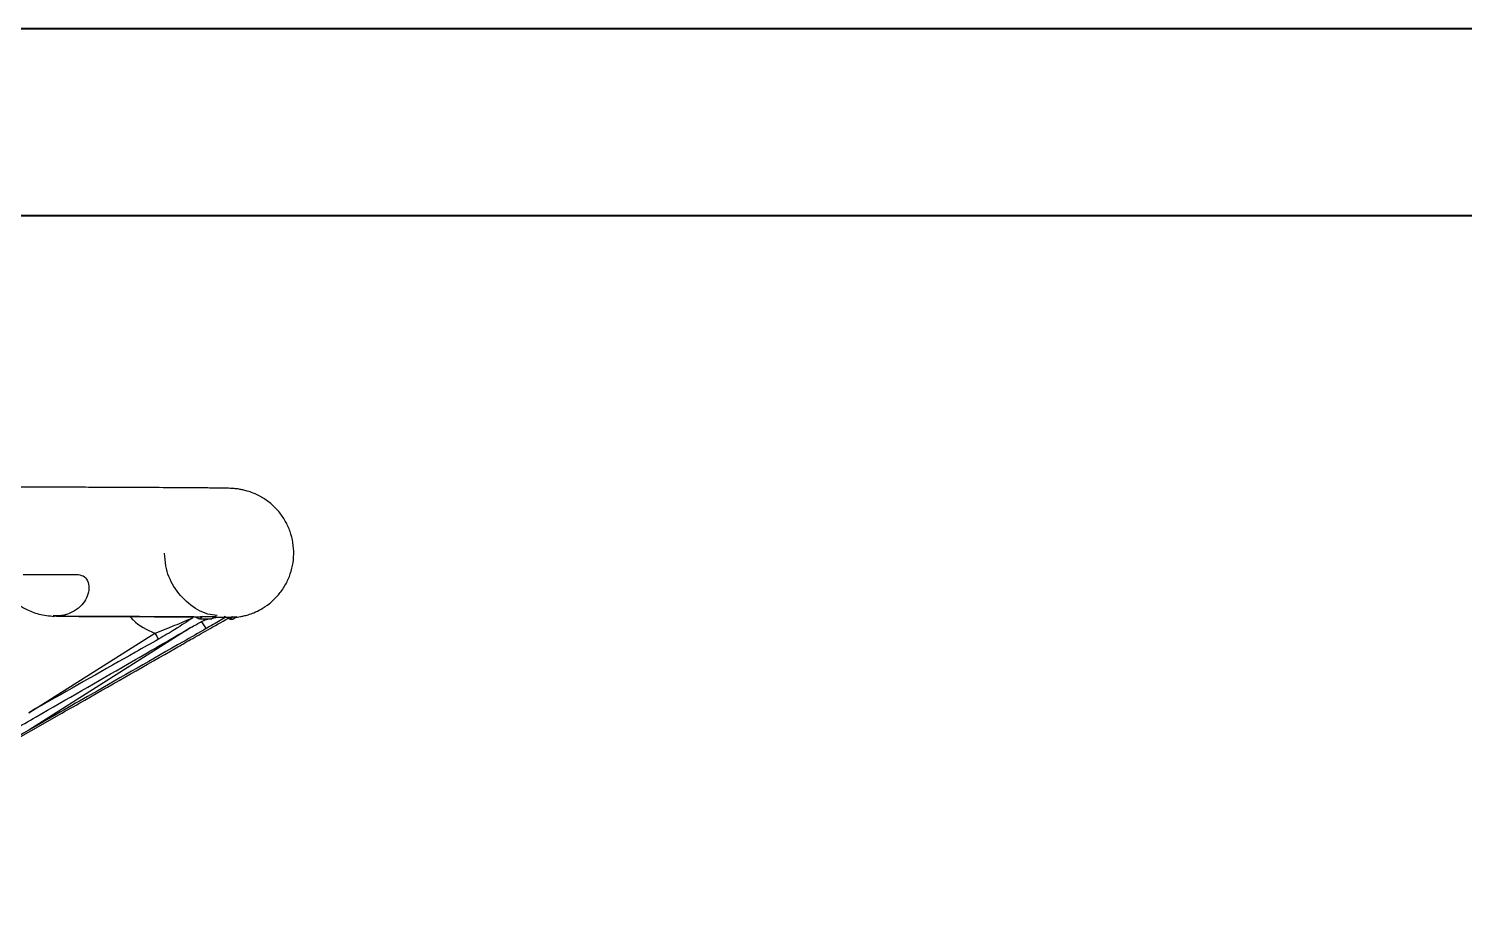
# Model space of a CAD drawing. Header units: millimetres. Extents: x 1953 to 4389, y 564 to 2287.
# Drawn here: x 3657.7 to 3880, y 2148.8 to 2287.3 of the extents above; entities that cross this region are included whole.
import ezdxf

# ---------------------------------------------------------------- set-up
doc = ezdxf.new("R2010")
doc.units = ezdxf.units.MM
doc.layers.add('AM_BOR', color=7, linetype='Continuous', lineweight=50)
doc.layers.add('粗实线', color=7, linetype='Continuous', lineweight=40)

# ---------------------------------------------------------------- blocks, each defined once
blk = doc.blocks.new('rA3')
at = {"layer": '粗实线'}
for p, q in [((753.384, 421.26), (333.384, 421.26)), ((748.384, 416.26), (358.384, 416.26))]:
    blk.add_line(p, q, dxfattribs=at)

msp = doc.modelspace()

# ---------------------------------------------------------------- linework, layer by layer
at = {"color": 7, "linetype": 'Continuous', "lineweight": 25}
for p, q in [((3682.831, 2194.584), (3657.723, 2178.675)), ((3661.508, 2196.392), (3662.025, 2196.316)), ((3663.377, 2196.386), (3661.508, 2196.392)), ((3684.644, 2196.288), (3684.198, 2195.937)), ((3684.198, 2195.937), (3686.062, 2195.92)), ((3684.645, 2196.288), (3686.684, 2196.27)), ((3685.924, 2195.921), (3684.794, 2195.666)), ((3686.684, 2196.27), (3686.062, 2195.92)), ((3686.062, 2195.92), (3686.103, 2195.97)), ((3686.713, 2196.099), (3686.095, 2195.96)), ((3686.115, 2195.947), (3686.682, 2196.262)), ((3688.162, 2196.233), (3687.963, 2196.265)), ((3689.359, 2196.231), (3688.837, 2195.88)), ((3688.837, 2195.88), (3689.363, 2195.864)), ((3689.359, 2196.231), (3689.934, 2196.213)), ((3689.934, 2196.212), (3689.363, 2195.864)), ((3657.7, 2181.377), (3677.226, 2193.674)), ((3644.521, 2170.925), (3662.82, 2181.3))]:
    msp.add_line(p, q, dxfattribs=at)
at = {"color": 7, "linetype": 'Continuous', "lineweight": 25, "flags": 128}
msp.add_lwpolyline([(3656.841, 2202.793), (3657.954, 2202.79), (3659.053, 2202.787), (3660.139, 2202.785), (3661.211, 2202.782), (3662.27, 2202.779), (3663.316, 2202.776), (3664.348, 2202.773), (3665.365, 2202.77)], dxfattribs=at)
at = {"color": 7, "linetype": 'Continuous', "lineweight": 25}
for centre, radius, start, end in [((3696.129, 2202.84), 13.797, 211.76479, 217.59759), ((3691.325, 2202.437), 16.6, 211.86232, 215.57834)]:
    msp.add_arc(centre, radius, start, end, dxfattribs=at)
for points, knots in [([(3689.876, 2196.177), (3689.931, 2196.183), (3690.071, 2196.198), (3690.453, 2196.255), (3691.021, 2196.368), (3691.743, 2196.561), (3692.656, 2196.888), (3693.781, 2197.435), (3695.038, 2198.283), (3696.267, 2199.445), (3697.318, 2200.861), (3698.111, 2202.456), (3698.611, 2204.17), (3698.799, 2205.946), (3698.67, 2207.728), (3698.228, 2209.46), (3697.486, 2211.085), (3696.468, 2212.553), (3695.209, 2213.817), (3693.843, 2214.769), (3692.585, 2215.376), (3691.588, 2215.717), (3690.83, 2215.905), (3690.249, 2216.008), (3689.804, 2216.065), (3689.437, 2216.098), (3689.023, 2216.123), (3688.632, 2216.136), (3688.044, 2216.15), (3687.259, 2216.163), (3686.326, 2216.175), (3685.14, 2216.188), (3683.756, 2216.201), (3682.093, 2216.213), (3680.159, 2216.226), (3677.956, 2216.239), (3675.489, 2216.252), (3672.764, 2216.265), (3669.784, 2216.277), (3666.555, 2216.289), (3663.083, 2216.301), (3659.374, 2216.313), (3655.436, 2216.324), (3651.275, 2216.336), (3646.898, 2216.346), (3642.314, 2216.357), (3637.53, 2216.367), (3632.556, 2216.376), (3627.402, 2216.385), (3622.075, 2216.394), (3616.587, 2216.402), (3610.948, 2216.409), (3605.169, 2216.416), (3599.261, 2216.423), (3593.238, 2216.429), (3587.113, 2216.435), (3580.901, 2216.44), (3574.621, 2216.444), (3568.296, 2216.448), (3561.963, 2216.451), (3555.687, 2216.454), (3549.635, 2216.456), (3544.19, 2216.457), (3539.414, 2216.458), (3534.285, 2216.458), (3530.65, 2216.459), (3528.402, 2216.459)], [0, 0, 0, 0, 0.0017465, 0.0044658, 0.0070078, 0.0098268, 0.0132699, 0.01777, 0.0233681, 0.0295284, 0.0358372, 0.0421771, 0.0485239, 0.0548725, 0.0612218, 0.0675716, 0.0739223, 0.080274, 0.0866264, 0.0929737, 0.0980915, 0.1017275, 0.1047111, 0.1075398, 0.110673, 0.1150505, 0.1222946, 0.1411051, 0.1636746, 0.1818588, 0.204115, 0.2240384, 0.2453355, 0.2673737, 0.2899055, 0.3127692, 0.3358643, 0.359126, 0.3825109, 0.405989, 0.4295389, 0.4531449, 0.4767954, 0.5004811, 0.5241948, 0.5479305, 0.5716831, 0.5954484, 0.619222, 0.6430003, 0.666779, 0.690554, 0.7143201, 0.7380713, 0.7617997, 0.7854945, 0.8091398, 0.8327115, 0.8561692, 0.8794397, 0.9023738, 0.9246109, 0.9449865, 0.9610624, 0.975932, 1, 1, 1, 1]), ([(3686.866, 2196.439), (3686.391, 2196.493), (3684.776, 2196.676), (3682.34, 2198.205), (3680.037, 2200.779), (3678.891, 2203.609), (3678.777, 2205.417), (3678.735, 2206.076)], [0, 0, 0, 0, 0.1056169, 0.3587267, 0.6111527, 0.8584905, 1, 1, 1, 1]), ([(3665.365, 2202.77), (3665.711, 2202.699), (3666.404, 2202.557), (3666.973, 2201.581), (3667.076, 2200.383), (3666.714, 2199.148), (3665.954, 2198.018), (3664.874, 2197.13), (3663.537, 2196.504), (3662.537, 2196.379), (3662.025, 2196.316)], [0, 0, 0, 0, 0.12462724, 0.24971044, 0.37492504, 0.49974572, 0.61927373, 0.75001975, 0.87192117, 1, 1, 1, 1]), ([(3653.327, 2199.991), (3653.377, 2199.962), (3653.541, 2199.863), (3654.041, 2199.526), (3654.807, 2198.975), (3655.898, 2198.213), (3657.398, 2197.331), (3659.375, 2196.502), (3660.852, 2196.375), (3661.652, 2196.306)], [0, 0, 0, 0, 0.0359342, 0.1176904, 0.2156757, 0.3473896, 0.5215507, 0.740469, 1, 1, 1, 1]), ([(3655.31, 2178.712), (3656.492, 2179.392), (3662.406, 2182.79), (3671.52, 2188.038), (3679.415, 2192.61), (3682.608, 2194.459)], [0, 0, 0, 0, 0.1295721, 0.6478768, 1, 1, 1, 1]), ([(3685.197, 2194.422), (3684.008, 2193.742), (3678.062, 2190.341), (3668.901, 2185.091), (3660.944, 2180.524), (3657.723, 2178.675)], [0, 0, 0, 0, 0.1295185, 0.6476203, 1, 1, 1, 1]), ([(3661.829, 2196.308), (3661.717, 2196.319), (3661.584, 2196.332), (3661.519, 2196.384), (3661.508, 2196.392)], [0, 0, 0, 0, 0.8385203, 1, 1, 1, 1]), ([(3683.277, 2196.206), (3682.345, 2196.213), (3680.476, 2196.227), (3677.164, 2196.246), (3673.686, 2196.263), (3670.107, 2196.278), (3666.191, 2196.293), (3663.283, 2196.303), (3661.829, 2196.308)], [0, 0, 0, 0, 0.19237286, 0.38549459, 0.53836149, 0.69122839, 0.8456142, 1, 1, 1, 1]), ([(3662.025, 2196.316), (3664.322, 2196.308), (3668.938, 2196.292), (3674.741, 2196.267), (3679.772, 2196.24), (3682.271, 2196.222), (3683.526, 2196.213)], [0, 0, 0, 0, 0.2462727, 0.4950304, 0.7462729, 1, 1, 1, 1]), ([(3673.394, 2196.261), (3673.545, 2196.088), (3674.567, 2194.914), (3676.002, 2194.245), (3677.226, 2193.674)], [0, 0, 0, 0, 0.1477972, 1, 1, 1, 1]), ([(3677.226, 2193.674), (3677.226, 2193.674), (3677.227, 2193.675), (3677.232, 2193.677), (3677.249, 2193.685), (3678.324, 2194.097), (3680.381, 2194.92), (3682.205, 2195.702), (3683.113, 2196.091)], [0, 0, 0, 0, 0.0000729, 0.0006459, 0.0022521, 0.0083598, 0.5064763, 1, 1, 1, 1]), ([(3683.113, 2196.092), (3682.233, 2195.496), (3680.659, 2194.431), (3678.69, 2193.284), (3677.823, 2192.779)], [0, 0, 0, 0, 0.5596946, 1, 1, 1, 1]), ([(3682.608, 2194.459), (3683.175, 2194.781), (3684.073, 2195.291), (3684.959, 2195.755), (3685.286, 2195.927)], [0, 0, 0, 0, 0.6303803, 1, 1, 1, 1]), ([(3682.768, 2192.708), (3683.659, 2193.215), (3685.671, 2194.362), (3687.57, 2195.423), (3688.629, 2196.014)], [0, 0, 0, 0, 0.4426348, 1, 1, 1, 1]), ([(3683.526, 2196.213), (3683.688, 2196.221), (3683.955, 2196.235), (3684.304, 2196.266), (3684.525, 2196.284), (3684.613, 2196.288), (3684.641, 2196.288), (3684.644, 2196.288)], [0, 0, 0, 0, 0.3360223, 0.5579813, 0.7819403, 0.9725676, 1, 1, 1, 1]), ([(3683.526, 2196.213), (3683.629, 2196.156), (3683.884, 2196.016), (3684.09, 2195.945), (3684.177, 2195.939), (3684.198, 2195.937)], [0, 0, 0, 0, 0.33920621, 0.83862702, 1, 1, 1, 1]), ([(3688.126, 2196.15), (3687.443, 2195.739), (3686.517, 2195.181), (3685.472, 2194.58), (3685.197, 2194.422)], [0, 0, 0, 0, 0.7373515, 1, 1, 1, 1]), ([(3686.542, 2196.184), (3686.838, 2196.181), (3687.62, 2196.172), (3688.084, 2196.162), (3688.372, 2196.157)], [0, 0, 0, 0, 0.37795724, 1, 1, 1, 1]), ([(3686.684, 2196.27), (3686.701, 2196.269), (3686.727, 2196.268), (3686.675, 2196.258), (3686.657, 2196.255)], [0, 0, 0, 0, 0.66474651, 1, 1, 1, 1]), ([(3688.372, 2196.157), (3688.504, 2196.163), (3688.77, 2196.176), (3689.09, 2196.207), (3689.282, 2196.226), (3689.344, 2196.231), (3689.357, 2196.231), (3689.359, 2196.231)], [0, 0, 0, 0, 0.2814646, 0.5659598, 0.7573018, 0.9482948, 1, 1, 1, 1]), ([(3688.372, 2196.157), (3688.488, 2196.079), (3688.729, 2195.915), (3688.8, 2195.892), (3688.837, 2195.88)], [0, 0, 0, 0, 0.4773597, 1, 1, 1, 1]), ([(3677.823, 2192.779), (3676.629, 2192.104), (3670.66, 2188.731), (3663.955, 2184.93), (3658.449, 2181.803), (3657.7, 2181.377)], [0, 0, 0, 0, 0.1776255, 0.8881599, 1, 1, 1, 1]), ([(3662.82, 2181.3), (3664.004, 2181.976), (3669.92, 2185.353), (3676.571, 2189.156), (3682.025, 2192.282), (3682.768, 2192.708)], [0, 0, 0, 0, 0.1775689, 0.8878728, 1, 1, 1, 1]), ([(3657.723, 2178.675), (3649.03, 2173.685), (3631.643, 2163.705), (3614.246, 2153.743), (3605.547, 2148.762)], [0, 0, 0, 0, 0.4999999, 1, 1, 1, 1])]:
    msp.add_open_spline(points, degree=3, knots=knots, dxfattribs=at)

# ---------------------------------------------------------------- block references
at = {"layer": 'AM_BOR', "xscale": 5.80078125, "yscale": 5.80078125, "zscale": 5.80078125}
msp.add_blockref('rA3', (18.744, -156.312), dxfattribs=at)

doc.saveas('drawing.dxf')
